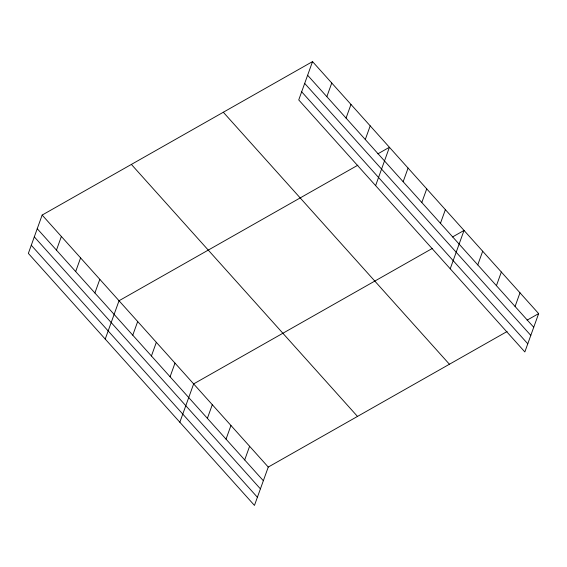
<?xml version="1.0" encoding="UTF-8"?>
<svg xmlns="http://www.w3.org/2000/svg" width="567" height="567" viewBox="0 0 567 567"><rect width="100%" height="100%" fill="white"/><g stroke="black" fill="none" stroke-linecap="round" stroke-linejoin="round"><path stroke-width="0.85" d="M312.537 61.597L298.738 99.934L524.844 351.937L538.65 313.601L312.537 61.597L42.156 215.063L28.35 253.399L254.463 505.403L268.262 467.066L507.111 331.497M56.459 250.139L61.371 236.482M75.673 271.558L80.592 257.9M94.895 292.976L99.813 279.318M105.228 339.08L119.027 300.744L357.883 165.174M132.77 335.189L137.682 321.532M151.424 355.977L156.336 342.319M170.079 376.772L174.99 363.114M179.845 422.245L193.645 383.902L432.493 248.339M207.387 418.347L212.299 404.689M326.84 96.674L331.759 83.016M226.042 439.142L230.953 425.484M346.061 118.092L350.98 104.434M244.696 459.929L249.608 446.272M365.283 139.517L370.201 125.86M375.616 185.615L389.416 147.278L377.877 153.827M403.158 181.723L408.07 168.066M421.805 202.511L426.724 188.861M440.46 223.306L445.378 209.648M450.233 268.779L464.033 230.436L452.494 236.985M477.768 264.881L482.687 251.231M496.423 285.676L501.341 272.018M515.077 306.463L519.996 292.806M527.112 320.149L538.65 313.601M307.626 75.255L533.731 327.258M304.692 83.399L530.804 335.402M301.672 91.79L527.778 343.793M223.313 112.238L449.425 364.241M131.381 164.416L357.493 416.419M42.156 215.063L268.262 467.066M37.238 228.721L263.343 480.717M34.303 236.864L260.416 488.867M31.284 245.256L257.39 497.259"/></g></svg>
